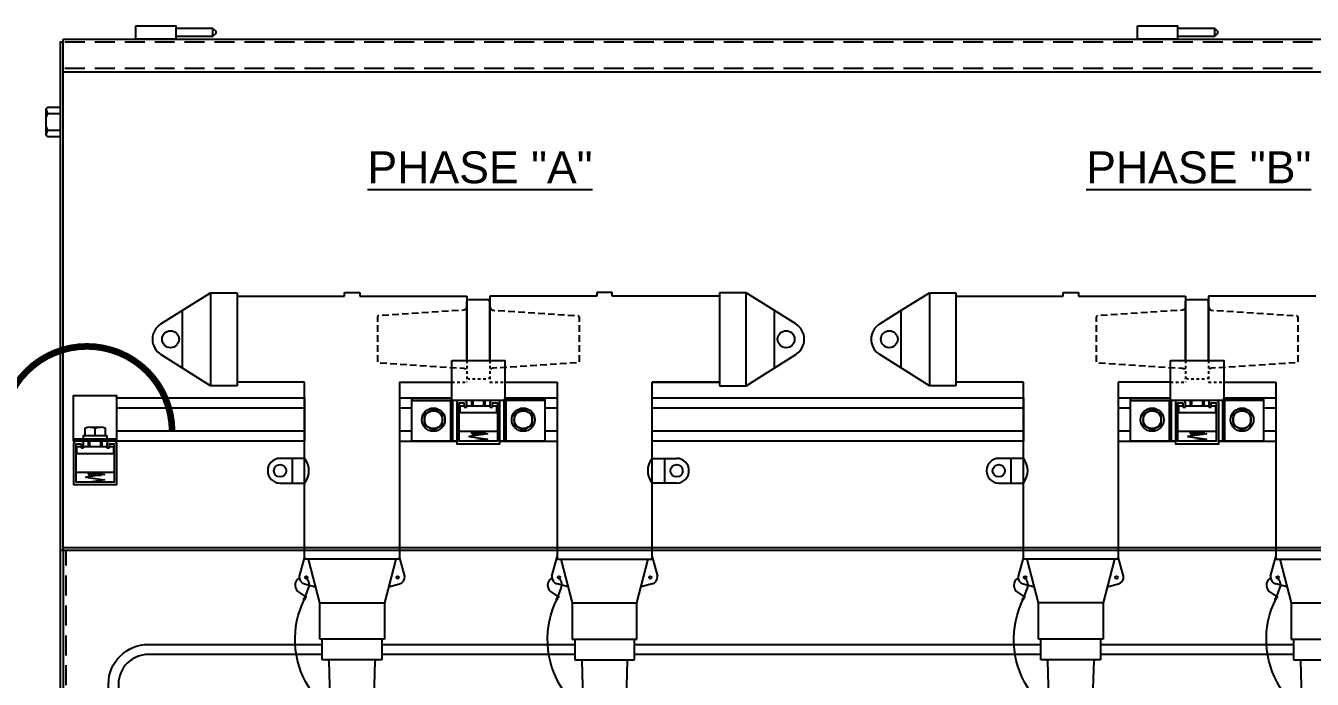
# Model space of a CAD drawing. Header units: feet. Extents: x -689 to 11593, y -511 to 1546.
# Drawn here: x 186.23 to 234.56, y 87.47 to 112 of the extents above; entities that cross this region are included whole.
import ezdxf

# ---------------------------------------------------------------- set-up
doc = ezdxf.new("R2010")
doc.units = ezdxf.units.FT
doc.header["$MEASUREMENT"] = 0
doc.linetypes.add('HIDDEN', pattern=[0.375, 0.25, -0.125])
doc.linetypes.add('PHANTOM2', pattern=[1.25, 0.625, -0.125, 0.125, -0.125, 0.125, -0.125])
for name, color, linetype in [('E-CABL-UG4', 64, 'GROUND_WIRE_G4'), ('E-DETL', 7, 'Continuous'), ('E-DETL-1', 7, 'Continuous'), ('E-EQPM-ENCL', 8, 'Continuous'), ('E-EQPM-HRDW', 16, 'Continuous'), ('E-GRND', 3, 'Continuous'), ('G-ANNO-TEXT', 1, 'Continuous'), ('G-DETL-LINE', 153, 'PHANTOM2')]:
    doc.layers.add(name, color=color, linetype=linetype)
doc.styles.add('NEI-A', font='arial.ttf')
doc.styles.get("Standard").update_dxf_attribs({"font": 'arial.ttf'})
doc.linetypes.add('GROUND_WIRE_G4', pattern='A,1,-0.2,["G4",Standard,S=0.1,R=0,X=-0.1,Y=-0.05],-0.2', length=1.4)

msp = doc.modelspace()

# ---------------------------------------------------------------- linework, layer by layer
at = {"layer": 'E-CABL-UG4', "linetype": 'Continuous', "flags": 128}
for points in [[(190.839869311676, 84.82493034176059, -0.4142135623730951), (189.339869311676, 86.32493034176059), (189.339869311676, 87.27802168152857, -0.4142135623730951), (190.839869311676, 88.77802168152857), (197.3683098754286, 88.77802168152857)], [(197.3683098754286, 88.40302168152857), (190.839869311676, 88.40302168152857, 0.4142135623730951), (189.714869311676, 87.27802168152857), (189.714869311676, 86.32493034176059, 0.4142135623730951), (190.839869311676, 85.19993034176059)]]:
    msp.add_lwpolyline(points, format="xyb", dxfattribs=at)
at = {"layer": 'E-DETL'}
for p, q in [((192.1042783129183, 101.3080610037923), (193.1771577170784, 101.9778578347086)), ((193.1771577170784, 101.9778578347086), (193.1771577170784, 98.48964411902944)), ((193.1771577170784, 101.9778578347086), (194.17605526741, 101.9778578347086)), ((194.17605526741, 101.9778578347086), (194.17605526741, 98.48964411902944)), ((198.2007086392114, 101.8510137316798), (198.2007086392114, 101.988417489958)), ((198.2007086392114, 101.988417489958), (198.776802978854, 101.988417489958)), ((198.776802978854, 101.988417489958), (198.776802978854, 101.8510137316798)), ((208.2643050811121, 101.988417489958), (207.6882107414699, 101.988417489958)), ((207.6882107414699, 101.988417489958), (207.6882107414699, 101.8510137316798)), ((208.2643050811121, 101.8510137316798), (208.2643050811121, 101.988417489958)), ((212.2889584529139, 101.9778578347086), (212.2889584529139, 98.48964411902944)), ((213.2878560032455, 101.9778578347086), (212.2889584529139, 101.9778578347086)), ((214.3607354074052, 101.3080610037923), (213.2878560032455, 101.9778578347086)), ((213.2878560032455, 98.48964411902944), (213.2878560032455, 101.9778578347086)), ((219.1042783129183, 101.3080610037923), (220.1771577170784, 101.9778578347086)), ((220.1771577170784, 101.9778578347086), (220.1771577170784, 98.48964411902944)), ((220.1771577170784, 101.9778578347086), (221.17605526741, 101.9778578347086)), ((221.17605526741, 101.9778578347086), (221.17605526741, 98.48964411902944)), ((225.2007086392114, 101.8510137316798), (225.2007086392114, 101.988417489958)), ((225.2007086392114, 101.988417489958), (225.776802978854, 101.988417489958)), ((225.776802978854, 101.988417489958), (225.776802978854, 101.8510137316798)), ((194.17605526741, 101.8510137316798), (198.2007086392114, 101.8510137316798)), ((198.776802978854, 101.8510137316798), (202.8014563874212, 101.8510137316798)), ((202.8014563874212, 101.8510137316798), (202.8014563874212, 99.43698102118879)), ((207.6882107414699, 101.8510137316798), (203.6635573329022, 101.8510137316798)), ((203.6635573329022, 101.8510137316798), (203.6635573329022, 99.43698102118879)), ((212.2889584529139, 101.8510137316798), (208.2643050811121, 101.8510137316798)), ((221.17605526741, 101.8510137316798), (225.2007086392114, 101.8510137316798)), ((225.776802978854, 101.8510137316798), (229.8014563874212, 101.8510137316798)), ((229.8014563874212, 101.8510137316798), (229.8014563874212, 99.43698102118879)), ((234.6882107414699, 101.8510137316798), (230.6635573329022, 101.8510137316798)), ((230.6635573329022, 101.8510137316798), (230.6635573329022, 99.43698102118879)), ((191.3098289857644, 100.8120876604726), (192.1042783129183, 101.3080610037923)), ((192.1042783129183, 101.3080610037923), (192.1042783129183, 99.15944080288136)), ((215.1551847345595, 100.8120876604726), (214.3607354074052, 101.3080610037923)), ((214.3607354074052, 99.15944080288136), (214.3607354074052, 101.3080610037923)), ((218.3098289857644, 100.8120876604726), (219.1042783129183, 101.3080610037923)), ((219.1042783129183, 101.3080610037923), (219.1042783129183, 99.15944080288136)), ((193.1771577170784, 98.48964411902944), (191.3098289857644, 99.6554142932655)), ((213.2878560032455, 98.48964411902944), (215.1551847345595, 99.6554142932655)), ((220.1771577170784, 98.48964411902944), (218.3098289857644, 99.6554142932655)), ((196.7076422056793, 98.61648822205825), (194.17605526741, 98.61648822205825)), ((196.7076422056793, 91.9782907999629), (196.7076422056793, 98.61648822205825)), ((200.2698694307692, 98.61648822205825), (202.2325068601617, 98.61648822205825)), ((200.2698694307692, 98.61648822205825), (200.2698694307692, 91.9782907999629)), ((204.2325068601617, 98.61648822205825), (206.1951442895547, 98.61648822205825)), ((206.1951442895547, 98.61648822205825), (206.1951442895547, 91.9782907999629)), ((209.7573715146445, 91.9782907999629), (209.7573715146445, 98.61648822205825)), ((209.7573715146445, 98.61648822205825), (212.2889584529139, 98.61648822205825)), ((223.7076422056793, 98.61648822205825), (221.17605526741, 98.61648822205825)), ((223.7076422056793, 91.9782907999629), (223.7076422056793, 98.61648822205825)), ((229.2325068601617, 98.61648822205825), (227.2698694307692, 98.61648822205825)), ((227.2698694307692, 98.61648822205825), (227.2698694307692, 91.9782907999629)), ((231.2325068601617, 98.61648822205825), (233.1951442895547, 98.61648822205825)), ((233.1951442895547, 98.61648822205825), (233.1951442895547, 91.9782907999629)), ((194.17605526741, 98.48964411902944), (193.1771577170784, 98.48964411902944)), ((212.2889584529139, 98.48964411902944), (213.2878560032455, 98.48964411902944)), ((221.17605526741, 98.48964411902944), (220.1771577170784, 98.48964411902944)), ((196.7076422056793, 95.76001360621967), (195.7823938681963, 95.76001360621967)), ((196.2450180369378, 95.76001360621967), (196.2450180369378, 94.8347652687371)), ((209.7573715146445, 95.76001360621967), (210.6826198521271, 95.76001360621967)), ((210.2199956833856, 95.76001360621967), (210.2199956833856, 94.8347652687371)), ((223.7076422056793, 95.76001360621967), (222.7823938681963, 95.76001360621967)), ((223.2450180369378, 94.8347652687371), (223.2450180369378, 95.76001360621967)), ((195.7823938681963, 94.8347652687371), (196.7076422056793, 94.8347652687371)), ((210.6826198521271, 94.8347652687371), (209.7573715146445, 94.8347652687371)), ((222.7823938681963, 94.8347652687371), (223.7076422056793, 94.8347652687371)), ((196.7076422056793, 92.06077576239204), (196.5068162304392, 91.33351018837675)), ((200.2698694307692, 91.9782907999629), (196.7076422056793, 91.9782907999629)), ((197.2731767797741, 90.33990844052505), (196.8503418399696, 91.9782907999629)), ((200.1271697964785, 91.9782907999629), (199.7043348750576, 90.33990844052505)), ((200.4706954060089, 91.33351018837675), (200.2698694307692, 92.06077576239204)), ((205.9943183143146, 91.33351018837675), (206.1951442895547, 92.06077576239204)), ((206.1951442895547, 91.9782907999629), (209.7573715146445, 91.9782907999629)), ((206.337843923845, 91.9782907999629), (206.7606788452663, 90.33990844052505)), ((209.1918369405498, 90.33990844052505), (209.6146718803539, 91.9782907999629)), ((209.7573715146445, 92.06077576239204), (209.9581974898842, 91.33351018837675)), ((223.7076422056793, 92.06077576239204), (223.5068162304392, 91.33351018837675)), ((227.2698694307692, 91.9782907999629), (223.7076422056793, 91.9782907999629)), ((224.2731767797741, 90.33990844052505), (223.8503418399696, 91.9782907999629)), ((227.1271697964785, 91.9782907999629), (226.7043348750576, 90.33990844052505)), ((227.4706954060089, 91.33351018837675), (227.2698694307692, 92.06077576239204)), ((232.9943183143146, 91.33351018837675), (233.1951442895547, 92.06077576239204)), ((233.1951442895547, 91.9782907999629), (236.7573715146445, 91.9782907999629)), ((233.337843923845, 91.9782907999629), (233.7606788452663, 90.33990844052505)), ((196.7023781690796, 91.04811095656169), (197.1198856324381, 90.9371222928794)), ((199.8576260040099, 90.9371222928794), (200.2751334673685, 91.04811095656169)), ((206.6073877163135, 90.9371222928794), (206.1898802529549, 91.04811095656169)), ((209.7626355512439, 91.04811095656169), (209.3451280878853, 90.9371222928794)), ((223.7023781690796, 91.04811095656169), (224.1198856324381, 90.9371222928794)), ((226.8576260040099, 90.9371222928794), (227.2751334673685, 91.04811095656169)), ((233.6073877163135, 90.9371222928794), (233.1898802529549, 91.04811095656169)), ((197.2731767797741, 88.97633403883628), (197.2731767797741, 90.33990844052505)), ((197.2731767797741, 90.33990844052505), (199.7043348750576, 90.33990844052505)), ((199.7043348750576, 90.33990844052505), (199.7043348750576, 88.97633403883628)), ((206.7606788452663, 90.33990844052505), (206.7606788452663, 88.97633403883628)), ((206.7606788452663, 90.33990844052505), (209.1918369405498, 90.33990844052505)), ((209.1918369405498, 88.97633403883628), (209.1918369405498, 90.33990844052505)), ((224.2731767797741, 88.97633403883628), (224.2731767797741, 90.33990844052505)), ((226.7043348750576, 90.33990844052505), (224.2731767797741, 90.33990844052505)), ((226.7043348750576, 90.33990844052505), (226.7043348750576, 88.97633403883628)), ((233.7606788452663, 90.33990844052505), (233.7606788452663, 88.97633403883628)), ((233.7606788452663, 90.33990844052505), (236.1918369405498, 90.33990844052505)), ((199.7043348750576, 88.97633403883628), (197.2731767797741, 88.97633403883628)), ((197.3683098754286, 88.20470932422086), (197.3683098754286, 88.97633403883628)), ((199.6092017610199, 88.97633403883628), (199.6092017610199, 88.20470932422086)), ((206.7606788452663, 88.97633403883628), (209.1918369405498, 88.97633403883628)), ((206.855811959304, 88.97633403883628), (206.855811959304, 88.20470932422086)), ((209.0967038448953, 88.20470932422086), (209.0967038448953, 88.97633403883628)), ((226.7043348750576, 88.97633403883628), (224.2731767797741, 88.97633403883628)), ((224.3683098754286, 88.20470932422086), (224.3683098754286, 88.97633403883628)), ((226.6092017610199, 88.97633403883628), (226.6092017610199, 88.20470932422086)), ((233.7606788452663, 88.97633403883628), (236.1918369405498, 88.97633403883628)), ((233.855811959304, 88.97633403883628), (233.855811959304, 88.20470932422086)), ((199.6092017610199, 88.20470932422086), (197.3683098754286, 88.20470932422086)), ((197.6272621548519, 88.16240687733398), (197.5796956162162, 88.20470932422086)), ((197.6695646936541, 86.77771287101768), (197.6272621548519, 88.16240687733398)), ((199.3502494632135, 88.16240687733398), (199.3079469427939, 86.77771287101768)), ((199.3978160202323, 88.20470932422086), (199.3502494632135, 88.16240687733398)), ((206.855811959304, 88.20470932422086), (209.0967038448953, 88.20470932422086)), ((207.0671977000911, 88.20470932422086), (207.1147642571104, 88.16240687733398)), ((207.1147642571104, 88.16240687733398), (207.1570667775295, 86.77771287101768)), ((208.7954490266693, 86.77771287101768), (208.837751565472, 88.16240687733398)), ((208.837751565472, 88.16240687733398), (208.8853181041077, 88.20470932422086)), ((226.6092017610199, 88.20470932422086), (224.3683098754286, 88.20470932422086)), ((224.6272621548519, 88.16240687733398), (224.5796956162162, 88.20470932422086)), ((224.6695646936541, 86.77771287101768), (224.6272621548519, 88.16240687733398)), ((226.3502494632135, 88.16240687733398), (226.3079469427939, 86.77771287101768)), ((226.3978160202323, 88.20470932422086), (226.3502494632135, 88.16240687733398)), ((233.855811959304, 88.20470932422086), (236.0967038448953, 88.20470932422086)), ((234.0671977000911, 88.20470932422086), (234.1147642571104, 88.16240687733398)), ((234.1147642571104, 88.16240687733398), (234.1570667775295, 86.77771287101768))]:
    msp.add_line(p, q, dxfattribs=at)
at = {"layer": 'E-DETL', "linetype": 'HIDDEN', "ltscale": 0.25}
for p, q in [((202.8014563874212, 99.43698102118879), (202.8014563874212, 98.61648822205825)), ((203.6635573329022, 99.43698102118879), (203.6635573329022, 98.61648822205825)), ((229.8014563874212, 99.43698102118879), (229.8014563874212, 98.61648822205825)), ((230.6635573329022, 99.43698102118879), (230.6635573329022, 98.61648822205825)), ((202.2325068601617, 98.61648822205825), (202.8014563874212, 98.61648822205825)), ((203.6635573329022, 98.61648822205825), (204.2325068601617, 98.61648822205825)), ((229.2325068601617, 98.61648822205825), (229.8014563874212, 98.61648822205825)), ((230.6635573329022, 98.61648822205825), (231.2325068601617, 98.61648822205825))]:
    msp.add_line(p, q, dxfattribs=at)
at = {"layer": 'E-DETL', "linetype": 'Continuous', "flags": 128}
for points in [[(202.8014563874212, 99.43698102118879), (202.8014563874212, 101.6405875324049), (202.8240572650193, 101.7086624649287), (202.8921321975431, 101.7313994923916), (203.5728815227803, 101.7313994923916)], [(203.6635573329022, 99.43698102118879), (203.6635573329022, 101.6405875324049), (203.6409564553041, 101.7086624649287), (203.5728815227803, 101.7313994923916)], [(229.8014563874212, 99.43698102118879), (229.8014563874212, 101.6405875324049), (229.8240572650193, 101.7086624649287), (229.8921321975431, 101.7313994923916), (230.5728815227803, 101.7313994923916)], [(230.6635573329022, 99.43698102118879), (230.6635573329022, 101.6405875324049), (230.6409564553041, 101.7086624649287), (230.5728815227803, 101.7313994923916)]]:
    msp.add_lwpolyline(points, dxfattribs=at)
at = {"layer": 'E-DETL', "linetype": 'HIDDEN', "flags": 128}
for points in [[(202.8014563874212, 101.4363627348334), (202.7559823324955, 101.345686924712), (202.6879073999717, 101.3229498972491), (199.4883855713556, 101.1187250996777), (199.4430476662947, 101.0733871946168), (199.4430476662947, 99.37151388152324), (199.4883855713556, 99.34877685406036), (202.6879073999717, 99.14455205648892), (202.7559823324955, 99.12181502902604), (202.8014563874212, 99.03113921890463)], [(203.6635573329022, 101.4363627348334), (203.709031387828, 101.345686924712), (203.7771063203518, 101.3229498972491), (206.9766281489678, 101.1187250996777), (207.0219660540288, 101.0733871946168), (207.0219660540288, 99.37151388152324), (206.9766281489678, 99.34877685406036), (203.7771063203518, 99.14455205648892), (203.709031387828, 99.12181502902604), (203.6635573329022, 99.03113921890463)], [(229.8014563874212, 101.4363627348334), (229.7559823324955, 101.345686924712), (229.6879073999717, 101.3229498972491), (226.4883855713556, 101.1187250996777), (226.4430476662947, 101.0733871946168), (226.4430476662947, 99.37151388152324), (226.4883855713556, 99.34877685406036), (229.6879073999717, 99.14455205648892), (229.7559823324955, 99.12181502902604), (229.8014563874212, 99.03113921890463)], [(230.6635573329022, 101.4363627348334), (230.709031387828, 101.345686924712), (230.7771063203518, 101.3229498972491), (233.9766281489678, 101.1187250996777), (234.0219660540288, 101.0733871946168), (234.0219660540288, 99.37151388152324), (233.9766281489678, 99.34877685406036), (230.7771063203518, 99.14455205648892), (230.709031387828, 99.12181502902604), (230.6635573329022, 99.03113921890463)]]:
    msp.add_lwpolyline(points, dxfattribs=at)
at = {"layer": 'E-DETL', "linetype": 'HIDDEN', "ltscale": 0.25, "flags": 128}
for points in [[(203.6635573329022, 98.82691442133319), (203.6409564553041, 98.75883948880937), (203.5728815227803, 98.73610246134649), (202.8921321975431, 98.73610246134649), (202.8240572650193, 98.75883948880937), (202.8014563874212, 98.82691442133319)], [(230.6635573329022, 98.82691442133319), (230.6409564553041, 98.75883948880937), (230.5728815227803, 98.73610246134649), (229.8921321975431, 98.73610246134649), (229.8240572650193, 98.75883948880937), (229.8014563874212, 98.82691442133319)]]:
    msp.add_lwpolyline(points, dxfattribs=at)
at = {"layer": 'E-DETL', "color": 41}
for centre, radius in [((191.67088362595, 100.233750976869), 0.3171103352500231), ((214.7941300943739, 100.233750976869), 0.3171103352500231), ((218.67088362595, 100.233750976869), 0.3171103352500231), ((195.7823938681963, 95.29738943747861), 0.231312084370685), ((210.6826198521271, 95.29738943747861), 0.231312084370685), ((222.7823938681963, 95.29738943747861), 0.231312084370685), ((196.7730564080784, 91.29378474856321), 0.04886597132423846), ((200.2044552467532, 91.29378474856321), 0.04886597132423846), ((206.2605584735707, 91.29378474856321), 0.04886597132423846), ((209.6919573122454, 91.29378474856321), 0.04886597132423846), ((223.7730564080784, 91.29378474856321), 0.04886597132423846), ((227.2044552467532, 91.29378474856321), 0.04886597132423846), ((233.2605584735707, 91.29378474856321), 0.04886597132423846)]:
    msp.add_circle(centre, radius, dxfattribs=at)
at = {"layer": 'E-DETL'}
for centre, radius, start, end in [((191.6708835710883, 100.2337509514723), 0.6817871827491256, 121.9764602505318, 238.0235130565153), ((214.7941301492356, 100.2337510022658), 0.6817871827489874, 301.9764602505318, 58.02353290437132), ((218.6708835710883, 100.2337509514723), 0.6817871827491256, 121.9764602505318, 238.0235130565153), ((195.7823938681963, 95.29738943747861), 0.462624168741371, 90, 270), ((196.1275016917948, 95.29738943747861), 0.7420135695211753, 321.4299269184075, 38.5700730815925), ((210.3375120285286, 95.29738943747861), 0.7420135695211753, 141.4299269184075, 218.5700730815925), ((210.6826198521271, 95.29738943747861), 0.462624168741371, 270, 90), ((222.7823938681963, 95.29738943747861), 0.462624168741371, 90, 270), ((223.1275016917948, 95.29738943747861), 0.7420135695211753, 321.4299269184075, 38.5700730815925), ((196.7705405567081, 91.30451872079357), 0.2653130706517052, 173.726610115777, 255.1130106203339), ((200.2069709702773, 91.30451874806249), 0.2653131763633528, 284.8869897918303, 6.273411890354851), ((206.2580426405834, 91.30451872079357), 0.2653130706517117, 173.726610115777, 255.1130106203339), ((209.6944730541527, 91.30451874806249), 0.2653131763633028, 284.8869897918303, 6.273411890354851), ((223.7705405567081, 91.30451872079357), 0.2653130706517052, 173.726610115777, 255.1130106203339), ((227.2069709702773, 91.30451874806249), 0.2653131763633528, 284.8869897918303, 6.273411890354851), ((233.2580426405834, 91.30451872079357), 0.2653130706517117, 173.726610115777, 255.1130106203339)]:
    msp.add_arc(centre, radius, start, end, dxfattribs=at)
at = {"layer": 'E-DETL-1', "color": 64, "linetype": 'Continuous', "flags": 128}
for points in [[(199.6092017610199, 88.77802168152857), (206.855811959304, 88.77802168152857)], [(209.0967038448953, 88.77802168152857), (224.3683098754286, 88.77802168152857)], [(226.6092017610199, 88.77802168152857), (233.855811959304, 88.77802168152857)], [(206.855811959304, 88.40302168152857), (199.6092017610199, 88.40302168152857)], [(224.3683098754286, 88.40302168152857), (209.0967038448948, 88.40302168152857)], [(233.855811959304, 88.40302168152857), (226.6092017610199, 88.40302168152857)]]:
    msp.add_lwpolyline(points, dxfattribs=at)
at = {"layer": 'E-EQPM-ENCL', "color": 7, "ltscale": 5}
for points in [[(190.3701111982609, 112.0019163918855), (191.8677597137835, 112.0019163918855), (191.8677597137835, 111.5026548367564), (190.3701111982609, 111.5026548367564), (190.3701111982609, 112.0019163918855)], [(191.8677597137835, 111.9111044318988), (193.2519953917213, 111.9111044318988), (193.2519953917213, 111.5934667967431), (191.8677597137835, 111.5934667967431)], [(193.2519953917213, 111.9111044318988), (193.365408229306, 111.7976915943141), (193.365408229306, 111.7068796343274), (193.2519953917213, 111.5934667967431)], [(228.0001210317027, 112.0019163918855), (229.4977695472248, 112.0019163918855), (229.4977695472248, 111.5026548367564), (228.0001210317027, 111.5026548367564), (228.0001210317027, 112.0019163918855)], [(229.4977695472248, 111.9111044318988), (230.8820052251631, 111.9111044318988), (230.8820052251631, 111.5934667967431), (229.4977695472248, 111.5934667967431)], [(230.8820052251631, 111.9111044318988), (230.9954180627474, 111.7976915943141), (230.9954180627474, 111.7068796343274), (230.8820052251631, 111.5934667967431)], [(187.6407821227735, 111.3892419991716), (187.5273692851888, 111.3892419991716), (187.5273692851888, 81.68597054121938), (187.5727071902497, 81.59515858123268), (187.6407821227735, 81.52708364870887), (272.8240954476851, 81.52708364870887), (272.8921703802089, 81.59515858123268), (272.9376444351346, 81.68597054121938), (272.9376444351346, 111.3892419991716), (272.8240954476851, 111.3892419991716)], [(187.6407821227735, 111.5027909866212), (272.8240954476851, 111.5027909866212)], [(187.6407821227735, 92.30566001492434), (187.6407821227735, 111.5027909866212)], [(187.6407821227735, 110.2774422011939), (272.8240954476851, 110.2774422011939)], [(187.5273692851888, 108.9385444283166), (187.050844757523, 108.9385444283166), (186.9827698249992, 108.8704694957928), (186.9827698249992, 107.9174204404603), (187.050844757523, 107.849345507937), (187.5273692851888, 107.849345507937)], [(186.9827698249992, 108.8704694957928), (187.0440617810527, 108.7117187531476), (186.9827698249992, 108.5529680105024)], [(187.0440617810527, 108.7117187531476), (187.5273692851888, 108.7117187531476)], [(186.9827698249992, 108.2349219257512), (187.0440617810527, 108.076171183106), (186.9827698249992, 107.9174204404603)], [(187.0440617810527, 108.076171183106), (187.5273692851888, 108.076171183106)], [(187.6407821227735, 92.41907285250863), (272.8240954476851, 92.41907285250863)], [(272.8240954476851, 92.30566001492434), (187.5273692851888, 92.30566001492434)]]:
    msp.add_lwpolyline(points, dxfattribs=at)
at = {"layer": 'E-EQPM-ENCL', "linetype": 'HIDDEN', "ltscale": 3}
for points in [[(272.8240954476851, 111.3892419991716), (187.6407821227735, 111.3892419991716)], [(272.8240954476851, 110.3908550387782), (187.6407821227735, 110.3908550387782)], [(187.7541949603583, 81.61789560869556), (187.7541949603583, 92.30566001492434)]]:
    msp.add_lwpolyline(points, dxfattribs=at)
at = {"layer": 'E-EQPM-ENCL'}
msp.add_lwpolyline([(187.6407821227735, 92.30566001492434), (187.6407821227735, 81.68597054121938)], dxfattribs=at)
at = {"layer": 'E-EQPM-HRDW'}
for p, q in [((202.2325092104825, 97.9369848497422), (202.2325092104825, 98.02698601983411)), ((204.2325092104825, 97.9369848497422), (204.2325092104825, 98.02698695590743)), ((229.2325092104825, 97.9369848497422), (229.2325092104825, 98.02698601983411)), ((231.2325092104825, 97.9369848497422), (231.2325092104825, 98.02698695590743))]:
    msp.add_line(p, q, dxfattribs=at)
for points in [[(202.2325068601617, 99.43698102118879), (204.2325068601617, 99.43698102118879), (204.2325068601617, 97.93698102118879), (202.2325068601617, 97.93698102118879)], [(229.2325068601617, 99.43698102118879), (231.2325068601617, 99.43698102118879), (231.2325068601617, 97.93698102118879), (229.2325068601617, 97.93698102118879)], [(209.7573715146445, 98.03068968697744), (223.7076422056793, 98.03068968697744), (223.7076422056793, 96.40568968697744), (209.7573715146445, 96.40568968697744)]]:
    msp.add_lwpolyline(points, close=True, dxfattribs=at)
for points in [[(196.7076422056793, 98.61644805354672), (194.17605526741, 98.61644805354672)], [(212.2889584529139, 98.61644805354672), (209.7573715146445, 98.61644805354672)], [(223.7076422056793, 98.61644805354672), (221.17605526741, 98.61644805354672)], [(189.6523705248842, 96.4056908570692), (188.0273690287845, 96.40568851688568), (188.0273690287845, 98.12068851688537), (189.6523705248842, 98.12069085706935)], [(189.6523705248842, 98.03068968697744), (196.7076434453793, 98.03068968697744), (196.7076434453793, 96.40568968697744), (189.6523705248842, 96.40568968697744), (189.6523705248842, 98.12069085706935)], [(189.6523705248842, 97.65568687312407), (196.7076434453793, 97.65568687312407)], [(202.2325068601617, 98.02702712441896), (200.2698717810899, 98.02702712441896)], [(202.2325068601617, 98.02698531777878), (200.7325092104825, 98.02698531777878)], [(200.7325092104825, 96.4019846157239), (200.7325092104825, 98.02698297759525), (202.2325068601617, 98.02698367964922)], [(200.7325092104825, 97.9369848497422), (202.277509444501, 97.9369848497422)], [(202.187508976464, 97.9369848497422), (202.1875073968395, 96.40198531777833), (202.2775078648765, 96.40198531777833), (202.277509444501, 97.9369848497422)], [(204.2325068601617, 98.02698461572254), (205.7325092104825, 98.02698531777878), (205.7325092104825, 96.40198695590743), (204.0450068601617, 96.4019861660945)], [(205.7325092104825, 97.9369848497422), (204.187508976464, 97.9369848497422), (204.1875073547162, 96.40198625385165), (204.2775078227528, 96.40198625385165), (204.277509444501, 97.9369848497422)], [(206.195146639875, 98.02702712441896), (204.2325068601617, 98.02702712441896)], [(205.7325092104825, 98.02698531777878), (204.2325068601617, 98.02698531777878)], [(209.7573715146445, 97.65569141866808), (223.7076422056793, 97.65568687312407)], [(229.2325068601617, 98.02702712441896), (227.2698717810899, 98.02702712441896)], [(229.2325068601617, 98.02698531777878), (227.7325092104825, 98.02698531777878)], [(227.7325092104825, 96.4019846157239), (227.7325092104825, 98.02698297759525), (229.2325068601617, 98.02698367964922)], [(227.7325092104825, 97.9369848497422), (229.277509444501, 97.9369848497422)], [(229.187508976464, 97.9369848497422), (229.1875073968395, 96.40198531777833), (229.2775078648765, 96.40198531777833), (229.277509444501, 97.9369848497422)], [(231.2325068601617, 98.02698461572254), (232.7325092104825, 98.02698531777878), (232.7325092104825, 96.40198695590743), (231.0450068601617, 96.4019861660945)], [(232.7325092104825, 97.9369848497422), (231.187508976464, 97.9369848497422), (231.1875073547162, 96.40198625385165), (231.2775078227528, 96.40198625385165), (231.277509444501, 97.9369848497422)], [(233.195146639875, 98.02702712441896), (231.2325068601617, 98.02702712441896)], [(232.7325092104825, 98.02698531777878), (231.2325068601617, 98.02698531777878)], [(202.5137568601617, 97.48207826963744), (203.9512568601617, 97.48207826963744)], [(229.5137568601617, 97.48207826963744), (230.9512568601617, 97.48207826963744)], [(196.7076434453793, 96.78068340974278), (189.6523705248842, 96.78068340974278)], [(203.9512568601617, 96.76688377274058), (202.5137568601617, 96.76688377274058)], [(223.7076422056793, 96.78068340974278), (209.7573715146445, 96.7806879552868)], [(230.9512568601617, 96.76688377274058), (229.5137568601617, 96.76688377274058)], [(200.2698717810899, 96.40202712441896), (202.4200068601617, 96.40202712441896)], [(202.4200068601617, 96.40198540553456), (200.7325092104825, 96.4019846157239)], [(204.0450068601617, 96.40202712441896), (206.195146639875, 96.40202712441896)], [(227.2698717810899, 96.40202712441896), (229.4200068601617, 96.40202712441896)], [(229.4200068601617, 96.40198540553456), (227.7325092104825, 96.4019846157239)], [(231.0450068601617, 96.40202712441896), (233.195146639875, 96.40202712441896)], [(188.1211245868062, 95.95078666541076), (189.5586245868062, 95.95078666541076)], [(189.5586245868062, 95.2355921685139), (188.1211245868062, 95.2355921685139)]]:
    msp.add_lwpolyline(points, dxfattribs=at)
at = {"layer": 'E-EQPM-HRDW', "flags": 128}
for points in [[(200.7325092104825, 97.65202431056605), (200.2698717810899, 97.65202431056605)], [(203.7637568601617, 97.68698102118879), (203.7637568601617, 97.84323102118879), (203.9512568601617, 97.84323102118879), (203.9512568601617, 96.40573102118879), (202.5137568601617, 96.40573102118879), (202.5137568601617, 97.84323102118879), (202.7012568601617, 97.84323102118879)], [(202.5450068601617, 97.48207826963744), (202.5450068601617, 97.73306839747966), (202.7012568601617, 97.73306839747966)], [(202.7012568601617, 97.84318102118868), (202.7012568601617, 97.68698102118879)], [(202.7012568601617, 97.68698102118879), (202.7950068601617, 97.68698102118879)], [(202.7950068601617, 97.73306839747966), (203.6700068601617, 97.73306839747966)], [(202.9825068601617, 97.73306839747966), (202.9825068601617, 97.93698102118879)], [(203.0215693601617, 97.93698102118879), (203.0215693601617, 97.73306839747966)], [(203.4434443601617, 97.73306839747966), (203.4434443601617, 97.93698102118879)], [(203.4825068601617, 97.93698102118879), (203.4825068601617, 97.73306839747966)], [(203.6700068601617, 97.68698102118879), (203.7637568601617, 97.68698102118879)], [(203.7637568601617, 97.73306839747966), (203.9200068601617, 97.73306839747966), (203.9200068601617, 97.48207826963744)], [(206.195146639875, 97.65202431056605), (205.7325092104825, 97.65202431056605)], [(227.7325092104825, 97.65202431056605), (227.2698717810899, 97.65202431056605)], [(230.7637568601617, 97.68698102118879), (230.7637568601617, 97.84323102118879), (230.9512568601617, 97.84323102118879), (230.9512568601617, 96.40573102118879), (229.5137568601617, 96.40573102118879), (229.5137568601617, 97.84323102118879), (229.7012568601617, 97.84323102118879)], [(229.5450068601617, 97.48207826963744), (229.5450068601617, 97.73306839747966), (229.7012568601617, 97.73306839747966)], [(229.7012568601617, 97.84318102118868), (229.7012568601617, 97.68698102118879)], [(229.7012568601617, 97.68698102118879), (229.7950068601617, 97.68698102118879)], [(229.7950068601617, 97.73306839747966), (230.6700068601617, 97.73306839747966)], [(229.9825068601617, 97.73306839747966), (229.9825068601617, 97.93698102118879)], [(230.0215693601617, 97.93698102118879), (230.0215693601617, 97.73306839747966)], [(230.4434443601617, 97.73306839747966), (230.4434443601617, 97.93698102118879)], [(230.4825068601617, 97.93698102118879), (230.4825068601617, 97.73306839747966)], [(230.6700068601617, 97.68698102118879), (230.7637568601617, 97.68698102118879)], [(230.7637568601617, 97.73306839747966), (230.9200068601617, 97.73306839747966), (230.9200068601617, 97.48207826963744)], [(233.195146639875, 97.65202431056605), (232.7325092104825, 97.65202431056605)], [(188.6450132066389, 96.93318968697713), (189.0347246383467, 96.93318968697713)], [(200.7325092104825, 96.7770208471843), (200.2698717810899, 96.7770208471843)], [(202.9843692792761, 96.76688377274058), (203.5813537550471, 96.68480008030156), (202.8836599652764, 96.58206637566445), (203.5813537550471, 96.48613543477722), (203.0353045277857, 96.40573102118879)], [(203.4825068601617, 96.76688377274058), (203.4825068601617, 96.69479352118879), (203.4434443601617, 96.65573102118879), (203.0215693601617, 96.65573102118879), (202.9825068601617, 96.69479352118879), (202.9825068601617, 96.76688377274058)], [(202.9825068601617, 96.69479352118879), (203.4825068601617, 96.69479352118879)], [(203.0215693601617, 96.76688377274058), (203.0215693601617, 96.69479352118879)], [(203.4434443601617, 96.69479352118879), (203.4434443601617, 96.76688377274058)], [(206.195146639875, 96.7770208471843), (205.7325092104825, 96.7770208471843)], [(227.7325092104825, 96.7770208471843), (227.2698717810899, 96.7770208471843)], [(229.9843692792761, 96.76688377274058), (230.5813537550471, 96.68480008030156), (229.8836599652764, 96.58206637566445), (230.5813537550471, 96.48613543477722), (230.0353045277857, 96.40573102118879)], [(230.4825068601617, 96.76688377274058), (230.4825068601617, 96.69479352118879), (230.4434443601617, 96.65573102118879), (230.0215693601617, 96.65573102118879), (229.9825068601617, 96.69479352118879), (229.9825068601617, 96.76688377274058)], [(229.9825068601617, 96.69479352118879), (230.4825068601617, 96.69479352118879)], [(230.0215693601617, 96.76688377274058), (230.0215693601617, 96.69479352118879)], [(230.4434443601617, 96.69479352118879), (230.4434443601617, 96.76688377274058)], [(233.195146639875, 96.7770208471843), (232.7325092104825, 96.7770208471843)], [(188.0273690287845, 96.49568968697713), (189.6523705248842, 96.49568968697713)], [(189.3711245868062, 96.1556894169621), (189.3711245868062, 96.3119394169621), (189.5586245868062, 96.3119394169621), (189.5586245868062, 94.8744394169621), (188.1211245868062, 94.8744394169621), (188.1211245868062, 96.3119394169621), (188.3086245868062, 96.3119394169621)], [(188.1523745868062, 95.95078666541076), (188.1523745868062, 96.20177679325298), (188.3086245868062, 96.20177679325298)], [(188.3086245868062, 96.311889416962), (188.3086245868062, 96.1556894169621)], [(188.4023745868062, 96.20177679325298), (189.2773745868062, 96.20177679325298)], [(188.4053689224897, 96.49568968697713), (188.4053689224897, 96.62068968697713), (189.2743689224958, 96.62068968697713)], [(188.5898745868062, 96.20177679325298), (188.5898745868062, 96.4056894169621), (188.6289370868062, 96.4056894169621), (188.6289370868062, 96.20177679325298)], [(189.0508120868062, 96.20177679325298), (189.0508120868062, 96.4056894169621), (189.0898745868062, 96.4056894169621), (189.0898745868062, 96.20177679325298)], [(189.2743689224958, 96.62068968697713), (189.2743689224958, 96.49568968697713)], [(189.3711245868062, 96.20177679325298), (189.5273745868062, 96.20177679325298), (189.5273745868062, 95.95078666541076)], [(188.3086245868062, 96.1556894169621), (188.4023745868062, 96.1556894169621)], [(189.2773745868062, 96.1556894169621), (189.3711245868062, 96.1556894169621)], [(188.5917370059205, 95.2355921685139), (189.1887214816916, 95.15350847607488), (188.4910276919209, 95.05077477143777), (189.1887214816916, 94.95484383055054), (188.6426722544302, 94.8744394169621)], [(189.0898745868062, 95.2355921685139), (189.0898745868062, 95.1635019169621), (189.0508120868062, 95.1244394169621), (188.6289370868062, 95.1244394169621), (188.5898745868062, 95.1635019169621), (188.5898745868062, 95.2355921685139)], [(188.6289370868062, 95.2355921685139), (188.6289370868062, 95.1635019169621)], [(189.0508120868062, 95.1635019169621), (189.0508120868062, 95.2355921685139)], [(188.5898745868062, 95.1635019169621), (189.0898745868062, 95.1635019169621)]]:
    msp.add_lwpolyline(points, dxfattribs=at)
for points in [[(202.5138068601641, 97.93698102118879, 0.4142136638374052), (202.4200068601617, 97.84318102118868), (202.4200068601617, 96.31198102118879), (204.0450068601617, 96.31198102118879), (204.0450068601617, 97.84318102118868, 0.4142134666557579), (203.9512068601593, 97.93698102118879)], [(202.7950068601617, 97.68698102118879), (202.7950068601617, 97.84318102118868, 0.4142134666555804), (202.7012068601593, 97.93698102118879)], [(203.7638068601641, 97.93698102118879, 0.4142136638374052), (203.6700068601617, 97.84318102118868), (203.6700068601617, 97.68698102118879)], [(229.5138068601641, 97.93698102118879, 0.4142136638374052), (229.4200068601617, 97.84318102118868), (229.4200068601617, 96.31198102118879), (231.0450068601617, 96.31198102118879), (231.0450068601617, 97.84318102118868, 0.4142134666557579), (230.9512068601593, 97.93698102118879)], [(229.7950068601617, 97.68698102118879), (229.7950068601617, 97.84318102118868, 0.4142134666555804), (229.7012068601593, 97.93698102118879)], [(230.7638068601641, 97.93698102118879, 0.4142136638374052), (230.6700068601617, 97.84318102118868), (230.6700068601617, 97.68698102118879)], [(188.8398689224928, 96.62068968697713), (188.8398689224928, 96.87961825840603, 0.27492865352795), (188.4501574907922, 96.87961825840603), (188.4501574907922, 96.62068968697758)], [(189.2295803541933, 96.62068968697758), (189.2295803541933, 96.87961825840603, 0.2749286535299918), (188.8398689224928, 96.87961825840603, 0.1349605268767945)], [(188.4023745868062, 96.1556894169621), (188.4023745868062, 96.311889416962, 0.4142134666555804), (188.3085745868038, 96.4056894169621), (188.1211745868086, 96.4056894169621, 0.4142136638374052), (188.0273745868062, 96.311889416962), (188.0273745868062, 94.7806894169621), (189.6523745868062, 94.7806894169621), (189.6523745868062, 96.311889416962, 0.4142134666557579), (189.5585745868038, 96.4056894169621), (189.3711745868086, 96.4056894169621, 0.4142136638374052), (189.2773745868062, 96.311889416962), (189.2773745868062, 96.1556894169621)]]:
    msp.add_lwpolyline(points, format="xyb", dxfattribs=at)
for points in [[(201.8825092104803, 97.40933951251009), (201.5450092104825, 97.60419522836037), (201.2075092104847, 97.40933951251009), (201.2075092104847, 97.01962808080953), (201.5450092104825, 96.82477236495924), (201.8825092104803, 97.01962808080953)], [(205.2575092104803, 97.40934185269361), (204.9200092104825, 97.6041975685439), (204.5825092104847, 97.40934185269361), (204.5825092104847, 97.01963042099305), (204.9200092104825, 96.82477470514277), (205.2575092104803, 97.01963042099305)], [(228.8825092104803, 97.40933951251009), (228.5450092104825, 97.60419522836037), (228.2075092104847, 97.40933951251009), (228.2075092104847, 97.01962808080953), (228.5450092104825, 96.82477236495924), (228.8825092104803, 97.01962808080953)], [(232.2575092104803, 97.40934185269361), (231.9200092104825, 97.6041975685439), (231.5825092104847, 97.40934185269361), (231.5825092104847, 97.01963042099305), (231.9200092104825, 96.82477470514277), (232.2575092104803, 97.01963042099305)]]:
    msp.add_lwpolyline(points, close=True, dxfattribs=at)
at = {"layer": 'E-EQPM-HRDW'}
for centre, radius in [((201.5450092104825, 97.2144837966598), 0.4345000000030268), ((204.9200092104825, 97.21448613684333), 0.4345000000030268), ((228.5450092104825, 97.2144837966598), 0.4345000000030268), ((231.9200092104825, 97.21448613684333), 0.4345000000030268), ((201.5450092104825, 97.2144837966598), 0.3374999999978894), ((204.9200092104825, 97.21448613684333), 0.3374999999978894), ((228.5450092104825, 97.2144837966598), 0.3374999999978894), ((231.9200092104825, 97.21448613684333), 0.3374999999978894)]:
    msp.add_circle(centre, radius, dxfattribs=at)
at = {"layer": 'E-GRND', "flags": 128}
for points in [[(201.163274577927, 85.50010428748101), (199.7530667940164, 85.56032073280812, -0.5565621175140216), (196.702802512762, 90.47927620003475), (196.8577763147055, 90.89054395434687)], [(210.6507766618024, 85.50010428748101), (209.2405688778917, 85.56032073280812, -0.5565621175140216), (206.1903045966374, 90.47927620003475), (206.3452783985804, 90.89054395434687)], [(228.163274577927, 85.50010428748101), (226.7530667940164, 85.56032073280812, -0.5565621175140216), (223.702802512762, 90.47927620003475), (223.8577763147055, 90.89054395434687)], [(237.6507766618024, 85.50010428748101), (236.2405688778917, 85.56032073280812, -0.5565621175140216), (233.1903045966374, 90.47927620003475), (233.3452783985804, 90.89054395434687)]]:
    msp.add_lwpolyline(points, format="xyb", dxfattribs=at)
at = {"layer": 'E-GRND', "linetype": 'Continuous', "flags": 128}
for points in [[(196.5252292730179, 90.71073063741824), (196.7633703998977, 90.54694717643133), (196.7075680637276, 90.55820920308952), (196.73529674561, 90.52961971983359), (196.7013560673886, 90.53665606443747), (196.7290969434912, 90.50810889023978), (196.6951440710495, 90.51510292578541), (196.7228849471521, 90.48655575158818), (196.6889320747105, 90.49354978713336), (196.7166729508131, 90.46500261293613), (196.6453063037575, 90.4798807093307)], [(206.0127313568933, 90.71073063741824), (206.250872483773, 90.54694717643133), (206.195070147603, 90.55820920308952), (206.2227988294853, 90.52961971983359), (206.188858151264, 90.53665606443747), (206.2165990273666, 90.50810889023978), (206.1826461549249, 90.51510292578541), (206.2103870310275, 90.48655575158818), (206.1764341585858, 90.49354978713336), (206.2041750346884, 90.46500261293613), (206.1328083876328, 90.4798807093307)], [(223.5252292730179, 90.71073063741824), (223.7633703998977, 90.54694717643133), (223.7075680637276, 90.55820920308952), (223.73529674561, 90.52961971983359), (223.7013560673886, 90.53665606443747), (223.7290969434912, 90.50810889023978), (223.6951440710495, 90.51510292578541), (223.7228849471521, 90.48655575158818), (223.6889320747105, 90.49354978713336), (223.7166729508131, 90.46500261293613), (223.6453063037575, 90.4798807093307)], [(233.0127313568933, 90.71073063741824), (233.250872483773, 90.54694717643133), (233.195070147603, 90.55820920308952), (233.2227988294853, 90.52961971983359), (233.188858151264, 90.53665606443747), (233.2165990273666, 90.50810889023978), (233.1826461549249, 90.51510292578541), (233.2103870310275, 90.48655575158818), (233.1764341585858, 90.49354978713336), (233.2041750346884, 90.46500261293613), (233.1328083876328, 90.4798807093307)]]:
    msp.add_lwpolyline(points, dxfattribs=at)
at = {"layer": 'E-GRND', "linetype": 'Continuous'}
for centre, radius, start, end in [((196.6679253243947, 90.99623936804846), 0.3191823904050451, 120.3840937397777, 243.4443115222312), ((196.5253087026763, 91.01691426310208), 0.3556742441943705, 339.1882974839909, 55.46745720687347), ((206.15542740827, 90.99623936804846), 0.3191823904050451, 120.3840937397777, 243.4443115222312), ((206.0128107865517, 91.01691426310208), 0.3556742441943705, 339.1882974839909, 55.46745720687347), ((223.6679253243947, 90.99623936804846), 0.3191823904050451, 120.3840937397777, 243.4443115222312), ((223.5253087026763, 91.01691426310208), 0.3556742441943705, 339.1882974839909, 55.46745720687347), ((233.15542740827, 90.99623936804846), 0.3191823904050451, 120.3840937397777, 243.4443115222312), ((233.0128107865517, 91.01691426310208), 0.3556742441943705, 339.1882974839909, 55.46745720687347)]:
    msp.add_arc(centre, radius, start, end, dxfattribs=at)
at = {"layer": 'G-DETL-LINE', "const_width": 0.2499999999277535}
msp.add_lwpolyline([(191.7292293320625, 96.76542545053417, 0.9999999999999999), (185.3292293339118, 96.76542545053417)], format="xyb", dxfattribs=at)

# ---------------------------------------------------------------- texts
at = {"layer": 'G-ANNO-TEXT', "char_height": 1.2, "attachment_point": 5, "style": 'NEI-A'}
for s, width, insert in [('{\\LPHASE "A"}', 10.61487715497822, (203.2952753479867, 106.6802330845758)), ('{\\LPHASE "B"}', 10.00179640014899, (230.2952753479867, 106.6802330845758))]:
    msp.add_mtext_dynamic_manual_height_columns(s, width=width, gutter_width=0.546875, heights=[0], dxfattribs=dict(at, insert=insert))

doc.saveas('drawing.dxf')
